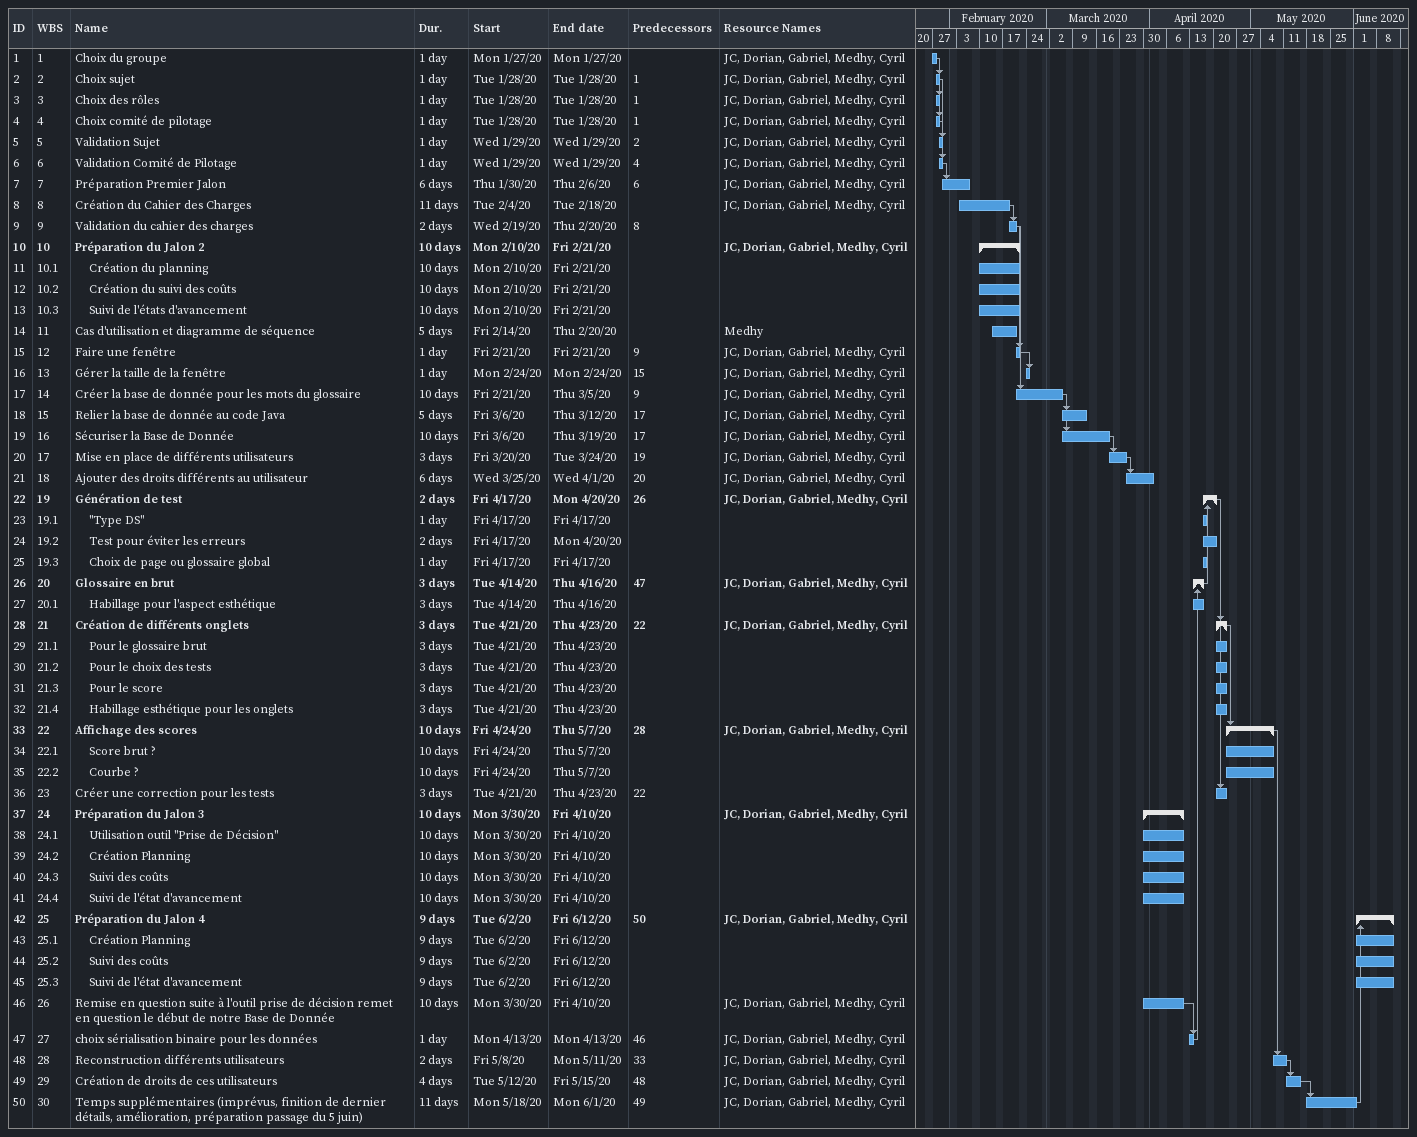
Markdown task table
| ID | WBS | Task | Duration | Start | Finish | Predecessors | Resources |
|---|---|---|---|---|---|---|---|
| 1 | 1 | Choix du groupe | 1d | 2020-01-27 | 2020-01-27 |  | JC, Dorian, Gabriel, Medhy, Cyril |
| 2 | 2 | Choix sujet | 1d | 2020-01-28 | 2020-01-28 | 1 | JC, Dorian, Gabriel, Medhy, Cyril |
| 3 | 3 | Choix des rôles | 1d | 2020-01-28 | 2020-01-28 | 1 | JC, Dorian, Gabriel, Medhy, Cyril |
| 4 | 4 | Choix comité de pilotage | 1d | 2020-01-28 | 2020-01-28 | 1 | JC, Dorian, Gabriel, Medhy, Cyril |
| 5 | 5 | Validation Sujet | 1d | 2020-01-29 | 2020-01-29 | 2 | JC, Dorian, Gabriel, Medhy, Cyril |
| 6 | 6 | Validation Comité de Pilotage | 1d | 2020-01-29 | 2020-01-29 | 4 | JC, Dorian, Gabriel, Medhy, Cyril |
| 7 | 7 | Préparation Premier Jalon | 6d | 2020-01-30 | 2020-02-06 | 6 | JC, Dorian, Gabriel, Medhy, Cyril |
| 8 | 8 | Création du Cahier des Charges | 11d | 2020-02-04 | 2020-02-18 |  | JC, Dorian, Gabriel, Medhy, Cyril |
| 9 | 9 | Validation du cahier des charges | 2d | 2020-02-19 | 2020-02-20 | 8 |  |
| 10 | 10 | **Préparation du Jalon 2** | 10d | 2020-02-10 | 2020-02-21 |  | JC, Dorian, Gabriel, Medhy, Cyril |
| 11 | 10.1 | Création du planning | 10d | 2020-02-10 | 2020-02-21 |  |  |
| 12 | 10.2 | Création du suivi des coûts | 10d | 2020-02-10 | 2020-02-21 |  |  |
| 13 | 10.3 | Suivi de l'états d'avancement | 10d | 2020-02-10 | 2020-02-21 |  |  |
| 14 | 11 | Cas d'utilisation et diagramme de séquence | 5d | 2020-02-14 | 2020-02-20 |  | Medhy |
| 15 | 12 | Faire une fenêtre | 1d | 2020-02-21 | 2020-02-21 | 9 | JC, Dorian, Gabriel, Medhy, Cyril |
| 16 | 13 | Gérer la taille de la fenêtre | 1d | 2020-02-24 | 2020-02-24 | 15 | JC, Dorian, Gabriel, Medhy, Cyril |
| 17 | 14 | Créer la base de donnée pour les mots du glossaire | 10d | 2020-02-21 | 2020-03-05 | 9 | JC, Dorian, Gabriel, Medhy, Cyril |
| 18 | 15 | Relier la base de donnée au code Java | 5d | 2020-03-06 | 2020-03-12 | 17 | JC, Dorian, Gabriel, Medhy, Cyril |
| 19 | 16 | Sécuriser la Base de Donnée | 10d | 2020-03-06 | 2020-03-19 | 17 | JC, Dorian, Gabriel, Medhy, Cyril |
| 20 | 17 | Mise en place de différents utilisateurs | 3d | 2020-03-20 | 2020-03-24 | 19 | JC, Dorian, Gabriel, Medhy, Cyril |
| 21 | 18 | Ajouter des droits différents au utilisateur | 6d | 2020-03-25 | 2020-04-01 | 20 | JC, Dorian, Gabriel, Medhy, Cyril |
| 22 | 19 | **Génération de test** | 2d | 2020-04-17 | 2020-04-20 | 26 | JC, Dorian, Gabriel, Medhy, Cyril |
| 23 | 19.1 | "Type DS" | 1d | 2020-04-17 | 2020-04-17 |  |  |
| 24 | 19.2 | Test pour éviter les erreurs | 2d | 2020-04-17 | 2020-04-20 |  |  |
| 25 | 19.3 | Choix de page ou glossaire global | 1d | 2020-04-17 | 2020-04-17 |  |  |
| 26 | 20 | **Glossaire en brut** | 3d | 2020-04-14 | 2020-04-16 | 47 | JC, Dorian, Gabriel, Medhy, Cyril |
| 27 | 20.1 | Habillage pour l'aspect esthétique | 3d | 2020-04-14 | 2020-04-16 |  |  |
| 28 | 21 | **Création de différents onglets** | 3d | 2020-04-21 | 2020-04-23 | 22 | JC, Dorian, Gabriel, Medhy, Cyril |
| 29 | 21.1 | Pour le glossaire brut | 3d | 2020-04-21 | 2020-04-23 |  |  |
| 30 | 21.2 | Pour le choix des tests | 3d | 2020-04-21 | 2020-04-23 |  |  |
| 31 | 21.3 | Pour le score | 3d | 2020-04-21 | 2020-04-23 |  |  |
| 32 | 21.4 | Habillage esthétique pour les onglets | 3d | 2020-04-21 | 2020-04-23 |  |  |
| 33 | 22 | **Affichage des scores** | 10d | 2020-04-24 | 2020-05-07 | 28 | JC, Dorian, Gabriel, Medhy, Cyril |
| 34 | 22.1 | Score brut ? | 10d | 2020-04-24 | 2020-05-07 |  |  |
| 35 | 22.2 | Courbe ? | 10d | 2020-04-24 | 2020-05-07 |  |  |
| 36 | 23 | Créer une correction pour les tests | 3d | 2020-04-21 | 2020-04-23 | 22 |  |
| 37 | 24 | **Préparation du Jalon 3** | 10d | 2020-03-30 | 2020-04-10 |  | JC, Dorian, Gabriel, Medhy, Cyril |
| 38 | 24.1 | Utilisation outil "Prise de Décision" | 10d | 2020-03-30 | 2020-04-10 |  |  |
| 39 | 24.2 | Création Planning | 10d | 2020-03-30 | 2020-04-10 |  |  |
| 40 | 24.3 | Suivi des coûts | 10d | 2020-03-30 | 2020-04-10 |  |  |
| 41 | 24.4 | Suivi de l'état d'avancement | 10d | 2020-03-30 | 2020-04-10 |  |  |
| 42 | 25 | **Préparation du Jalon 4** | 9d | 2020-06-02 | 2020-06-12 | 50 | JC, Dorian, Gabriel, Medhy, Cyril |
| 43 | 25.1 | Création Planning | 9d | 2020-06-02 | 2020-06-12 |  |  |
| 44 | 25.2 | Suivi des coûts | 9d | 2020-06-02 | 2020-06-12 |  |  |
| 45 | 25.3 | Suivi de l'état d'avancement | 9d | 2020-06-02 | 2020-06-12 |  |  |
| 46 | 26 | Remise en question suite à l'outil prise de décision remet en question le début de notre Base de Donnée | 10d | 2020-03-30 | 2020-04-10 |  | JC, Dorian, Gabriel, Medhy, Cyril |
| 47 | 27 | choix sérialisation binaire pour les données | 1d | 2020-04-13 | 2020-04-13 | 46 | JC, Dorian, Gabriel, Medhy, Cyril |
| 48 | 28 | Reconstruction différents utilisateurs | 2d | 2020-05-08 | 2020-05-11 | 33 | JC, Dorian, Gabriel, Medhy, Cyril |
| 49 | 29 | Création de droits de ces utilisateurs | 4d | 2020-05-12 | 2020-05-15 | 48 | JC, Dorian, Gabriel, Medhy, Cyril |
| 50 | 30 | Temps supplémentaires (imprévus, finition de dernier détails, amélioration, préparation passage du 5 juin) | 11d | 2020-05-18 | 2020-06-01 | 49 | JC, Dorian, Gabriel, Medhy, Cyril |
